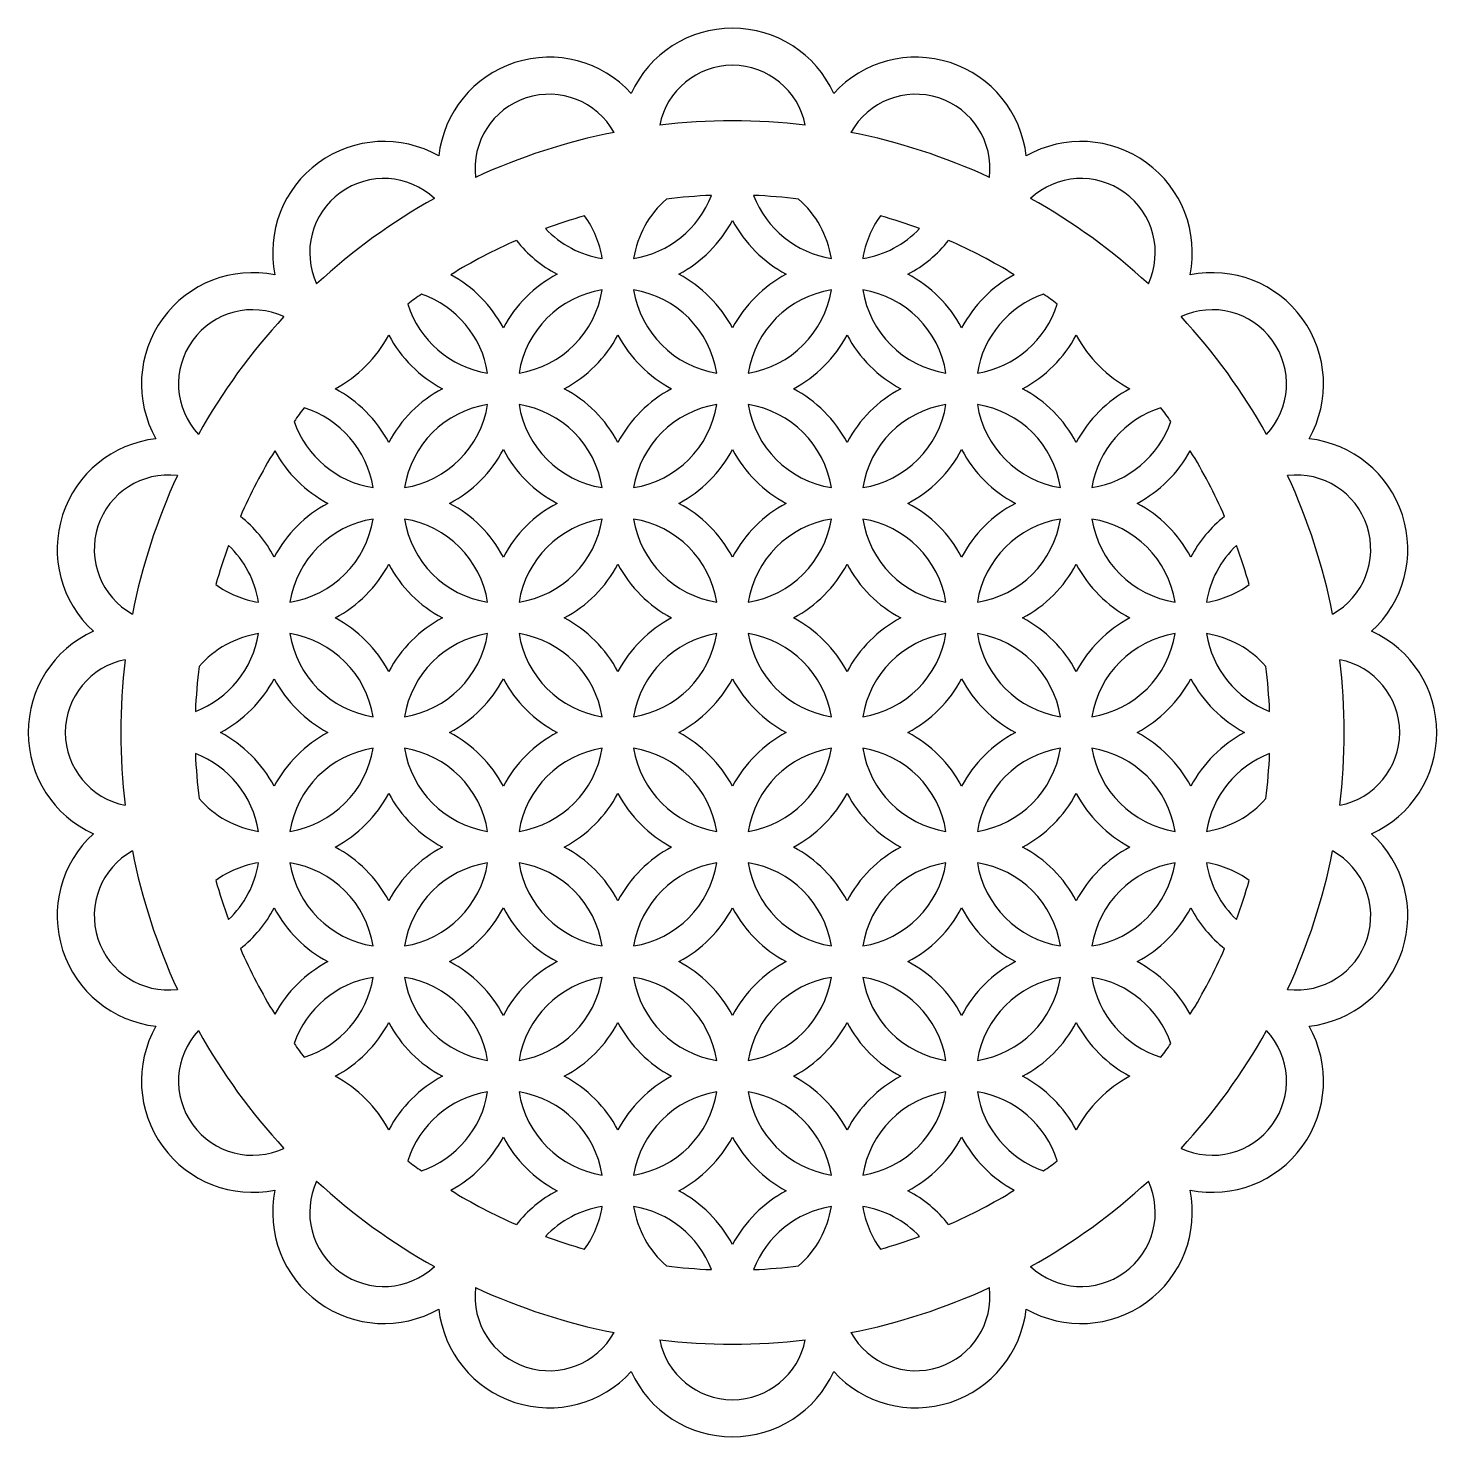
# Model space of a CAD drawing. Extents: x -965 to -452, y -371 to -143.
# Drawn here: x -673.2 to -597.2, y -369.4 to -293.4 of the extents above; entities that cross this region are included whole.
import ezdxf

# ---------------------------------------------------------------- set-up
doc = ezdxf.new("R2010")
doc.units = 0
doc.layers.get('0').update_dxf_attribs({"linetype": 'CONTINUOUS'})

msp = doc.modelspace()

# ---------------------------------------------------------------- linework, layer by layer
for centre, radius, start, end in [((-635.223139, -299.367689), 6, 24.455198, 155.544802), ((-645.111683, -300.93388), 6, 42.455198, 173.544802), ((-635.223139, -299.367689), 4, 11.034863, 168.965137), ((-625.334595, -300.93388), 6, 6.455198, 137.544802), ((-645.111683, -300.93388), 4, 29.034863, 186.965137), ((-625.334595, -300.93388), 4, 353.034863, 150.965137), ((-635.223139, -331.367689), 33, 83.167279, 96.832721), ((-635.223139, -331.367689), 33, 101.167279, 114.832721), ((-635.223139, -331.367689), 33, 65.167279, 78.832721), ((-654.032267, -305.479145), 6, 60.455198, 191.544802), ((-616.414011, -305.479145), 6, 348.455198, 119.544802), ((-654.032267, -305.479145), 4, 47.034863, 204.965137), ((-616.414011, -305.479145), 4, 335.034863, 132.965137), ((-641.404863, -300.459069), 5.4, 279.044199, 339.047719), ((-635.223139, -331.367689), 29, 92.250485, 97.068693), ((-629.041415, -300.459069), 5.4, 200.952281, 260.955801), ((-635.223139, -331.367689), 29, 82.931307, 87.749515), ((-635.223139, -331.367689), 33, 119.167279, 132.832721), ((-635.223139, -306.640793), 5.4, 131.366541, 170.955801), ((-635.223139, -306.640793), 5.4, 9.044199, 48.633459), ((-635.223139, -331.367689), 33, 47.167279, 60.832721), ((-635.223139, -331.367689), 29, 105.972198, 110.36938), ((-647.586587, -306.640793), 5.4, 9.044199, 35.731966), ((-641.404863, -300.459069), 7, 297.980975, 332.019025), ((-629.041415, -300.459069), 7, 207.980975, 242.019025), ((-622.859691, -306.640793), 5.4, 144.268034, 170.955801), ((-635.223139, -331.367689), 29, 69.63062, 74.027802), ((-641.404863, -300.459069), 5.4, 223.572146, 260.955801), ((-629.041415, -300.459069), 5.4, 279.044199, 316.427854), ((-635.223139, -331.367689), 29, 113.709658, 121.616685), ((-641.404863, -300.459069), 7, 218.48711, 242.019025), ((-629.041415, -300.459069), 7, 297.980975, 321.51289), ((-635.223139, -331.367689), 29, 58.383315, 66.290342), ((-661.111683, -312.55856), 6, 78.455198, 209.544802), ((-653.768311, -312.822517), 7, 27.980975, 61.47879), ((-641.404863, -312.822517), 7, 117.980975, 152.019025), ((-641.404863, -312.822517), 7, 27.980975, 62.019025), ((-629.041415, -312.822517), 7, 117.980975, 152.019025), ((-629.041415, -312.822517), 7, 27.980975, 62.019025), ((-616.677967, -312.822517), 7, 118.52121, 152.019025), ((-609.334595, -312.55856), 6, 330.455198, 101.544802), ((-635.223139, -331.367689), 29, 125.36228, 127.157904), ((-653.768311, -312.822517), 5.4, 9.044199, 70.960543), ((-647.586587, -306.640793), 5.4, 279.044199, 350.955801), ((-641.404863, -312.822517), 5.4, 99.044199, 170.955801), ((-635.223139, -306.640793), 5.4, 189.044199, 260.955801), ((-641.404863, -312.822517), 5.4, 9.044199, 80.955801), ((-635.223139, -306.640793), 5.4, 279.044199, 350.955801), ((-629.041415, -312.822517), 5.4, 99.044199, 170.955801), ((-622.859691, -306.640793), 5.4, 189.044199, 260.955801), ((-629.041415, -312.822517), 5.4, 9.044199, 80.955801), ((-616.677967, -312.822517), 5.4, 109.039457, 170.955801), ((-635.223139, -331.367689), 29, 52.842096, 54.63772), ((-661.111683, -312.55856), 4, 65.034863, 222.965137), ((-647.586587, -306.640793), 5.4, 197.398136, 260.955801), ((-622.859691, -306.640793), 5.4, 279.044199, 342.601864), ((-609.334595, -312.55856), 4, 317.034863, 114.965137), ((-635.223139, -331.367689), 33, 137.167279, 150.832721), ((-635.223139, -331.367689), 33, 29.167279, 42.832721), ((-659.950035, -306.640793), 7, 297.980975, 332.019025), ((-647.586587, -306.640793), 7, 207.980975, 242.019025), ((-647.586587, -306.640793), 7, 297.980975, 332.019025), ((-635.223139, -306.640793), 7, 207.980975, 242.019025), ((-635.223139, -306.640793), 7, 297.980975, 332.019025), ((-622.859691, -306.640793), 7, 207.980975, 242.019025), ((-622.859691, -306.640793), 7, 297.980975, 332.019025), ((-610.496243, -306.640793), 7, 207.980975, 242.019025), ((-659.950035, -319.004241), 7, 27.980975, 62.019025), ((-647.586587, -319.004241), 7, 117.980975, 152.019025), ((-647.586587, -319.004241), 7, 27.980975, 62.019025), ((-635.223139, -319.004241), 7, 117.980975, 152.019025), ((-635.223139, -319.004241), 7, 27.980975, 62.019025), ((-622.859691, -319.004241), 7, 117.980975, 152.019025), ((-622.859691, -319.004241), 7, 27.980975, 62.019025), ((-610.496243, -319.004241), 7, 117.980975, 152.019025), ((-635.223139, -331.367689), 29, 142.842096, 144.63772), ((-659.950035, -319.004241), 5.4, 9.044199, 72.601864), ((-647.586587, -319.004241), 5.4, 99.044199, 170.955801), ((-653.768311, -312.822517), 5.4, 279.044199, 350.955801), ((-647.586587, -319.004241), 5.4, 9.044199, 80.955801), ((-641.404863, -312.822517), 5.4, 189.044199, 260.955801), ((-635.223139, -319.004241), 5.4, 99.044199, 170.955801), ((-641.404863, -312.822517), 5.4, 279.044199, 350.955801), ((-635.223139, -319.004241), 5.4, 9.044199, 80.955801), ((-629.041415, -312.822517), 5.4, 189.044199, 260.955801), ((-622.859691, -319.004241), 5.4, 99.044199, 170.955801), ((-629.041415, -312.822517), 5.4, 279.044199, 350.955801), ((-616.677967, -312.822517), 5.4, 189.044199, 260.955801), ((-622.859691, -319.004241), 5.4, 9.044199, 80.955801), ((-610.496243, -319.004241), 5.4, 107.398136, 170.955801), ((-635.223139, -331.367689), 29, 35.36228, 37.157904), ((-653.768311, -312.822517), 5.4, 199.039457, 260.955801), ((-616.677967, -312.822517), 5.4, 279.044199, 340.960543), ((-665.656948, -321.479145), 6, 96.455198, 227.544802), ((-653.768311, -312.822517), 7, 297.980975, 332.019025), ((-641.404863, -312.822517), 7, 207.980975, 242.019025), ((-641.404863, -312.822517), 7, 297.980975, 332.019025), ((-629.041415, -312.822517), 7, 207.980975, 242.019025), ((-629.041415, -312.822517), 7, 297.980975, 332.019025), ((-616.677967, -312.822517), 7, 207.980975, 242.019025), ((-604.789331, -321.479145), 6, 312.455198, 83.544802), ((-635.223139, -331.367689), 29, 148.383315, 156.290342), ((-653.768311, -312.822517), 7, 208.52121, 242.019025), ((-616.677967, -312.822517), 7, 297.980975, 331.47879), ((-635.223139, -331.367689), 29, 23.709658, 31.616685), ((-665.656948, -321.479145), 4, 83.034863, 240.965137), ((-635.223139, -331.367689), 33, 155.167279, 168.832721), ((-604.789331, -321.479145), 4, 299.034863, 96.965137), ((-635.223139, -331.367689), 33, 11.167279, 24.832721), ((-653.768311, -325.185965), 7, 117.980975, 152.019025), ((-653.768311, -325.185965), 7, 27.980975, 62.019025), ((-641.404863, -325.185965), 7, 117.980975, 152.019025), ((-641.404863, -325.185965), 7, 27.980975, 62.019025), ((-629.041415, -325.185965), 7, 117.980975, 152.019025), ((-629.041415, -325.185965), 7, 27.980975, 62.019025), ((-616.677967, -325.185965), 7, 117.980975, 152.019025), ((-616.677967, -325.185965), 7, 27.980975, 62.019025), ((-666.131759, -325.185965), 7, 27.980975, 51.51289), ((-653.768311, -325.185965), 5.4, 99.044199, 170.955801), ((-659.950035, -319.004241), 5.4, 279.044199, 350.955801), ((-653.768311, -325.185965), 5.4, 9.044199, 80.955801), ((-647.586587, -319.004241), 5.4, 189.044199, 260.955801), ((-641.404863, -325.185965), 5.4, 99.044199, 170.955801), ((-647.586587, -319.004241), 5.4, 279.044199, 350.955801), ((-641.404863, -325.185965), 5.4, 9.044199, 80.955801), ((-635.223139, -319.004241), 5.4, 189.044199, 260.955801), ((-629.041415, -325.185965), 5.4, 99.044199, 170.955801), ((-635.223139, -319.004241), 5.4, 279.044199, 350.955801), ((-629.041415, -325.185965), 5.4, 9.044199, 80.955801), ((-622.859691, -319.004241), 5.4, 189.044199, 260.955801), ((-616.677967, -325.185965), 5.4, 99.044199, 170.955801), ((-622.859691, -319.004241), 5.4, 279.044199, 350.955801), ((-610.496243, -319.004241), 5.4, 189.044199, 260.955801), ((-616.677967, -325.185965), 5.4, 9.044199, 80.955801), ((-604.314519, -325.185965), 7, 128.48711, 152.019025), ((-635.223139, -331.367689), 29, 159.63062, 164.027802), ((-666.131759, -325.185965), 5.4, 9.044199, 46.427854), ((-604.314519, -325.185965), 5.4, 133.572146, 170.955801), ((-635.223139, -331.367689), 29, 15.972198, 20.36938), ((-659.950035, -319.004241), 7, 297.980975, 332.019025), ((-647.586587, -319.004241), 7, 207.980975, 242.019025), ((-647.586587, -319.004241), 7, 297.980975, 332.019025), ((-635.223139, -319.004241), 7, 207.980975, 242.019025), ((-635.223139, -319.004241), 7, 297.980975, 332.019025), ((-622.859691, -319.004241), 7, 207.980975, 242.019025), ((-622.859691, -319.004241), 7, 297.980975, 332.019025), ((-610.496243, -319.004241), 7, 207.980975, 242.019025), ((-659.950035, -319.004241), 5.4, 234.268034, 260.955801), ((-610.496243, -319.004241), 5.4, 279.044199, 305.731966), ((-659.950035, -331.367689), 7, 27.980975, 62.019025), ((-647.586587, -331.367689), 7, 117.980975, 152.019025), ((-647.586587, -331.367689), 7, 27.980975, 62.019025), ((-635.223139, -331.367689), 7, 117.980975, 152.019025), ((-635.223139, -331.367689), 7, 27.980975, 62.019025), ((-622.859691, -331.367689), 7, 117.980975, 152.019025), ((-622.859691, -331.367689), 7, 27.980975, 62.019025), ((-610.496243, -331.367689), 7, 117.980975, 152.019025), ((-667.223139, -331.367689), 6, 114.455198, 245.544802), ((-666.131759, -325.185965), 5.4, 290.952281, 350.955801), ((-659.950035, -331.367689), 5.4, 99.044199, 138.633459), ((-659.950035, -331.367689), 5.4, 9.044199, 80.955801), ((-653.768311, -325.185965), 5.4, 189.044199, 260.955801), ((-653.768311, -325.185965), 5.4, 279.044199, 350.955801), ((-647.586587, -331.367689), 5.4, 99.044199, 170.955801), ((-641.404863, -325.185965), 5.4, 189.044199, 260.955801), ((-647.586587, -331.367689), 5.4, 9.044199, 80.955801), ((-641.404863, -325.185965), 5.4, 279.044199, 350.955801), ((-635.223139, -331.367689), 5.4, 99.044199, 170.955801), ((-629.041415, -325.185965), 5.4, 189.044199, 260.955801), ((-635.223139, -331.367689), 5.4, 9.044199, 80.955801), ((-622.859691, -331.367689), 5.4, 99.044199, 170.955801), ((-629.041415, -325.185965), 5.4, 279.044199, 350.955801), ((-616.677967, -325.185965), 5.4, 189.044199, 260.955801), ((-622.859691, -331.367689), 5.4, 9.044199, 80.955801), ((-610.496243, -331.367689), 5.4, 99.044199, 170.955801), ((-616.677967, -325.185965), 5.4, 279.044199, 350.955801), ((-610.496243, -331.367689), 5.4, 41.366541, 80.955801), ((-604.314519, -325.185965), 5.4, 189.044199, 249.047719), ((-603.223139, -331.367689), 6, 294.455198, 65.544802), ((-667.223139, -331.367689), 4, 101.034863, 258.965137), ((-635.223139, -331.367689), 33, 173.167279, 186.832721), ((-635.223139, -331.367689), 33, 353.167279, 6.832721), ((-603.223139, -331.367689), 4, 281.034863, 78.965137), ((-635.223139, -331.367689), 29, 172.931307, 177.749515), ((-635.223139, -331.367689), 29, 2.250485, 7.068693), ((-666.131759, -325.185965), 7, 297.980975, 332.019025), ((-653.768311, -325.185965), 7, 207.980975, 242.019025), ((-653.768311, -325.185965), 7, 297.980975, 332.019025), ((-641.404863, -325.185965), 7, 207.980975, 242.019025), ((-641.404863, -325.185965), 7, 297.980975, 332.019025), ((-629.041415, -325.185965), 7, 207.980975, 242.019025), ((-629.041415, -325.185965), 7, 297.980975, 332.019025), ((-616.677967, -325.185965), 7, 207.980975, 242.019025), ((-616.677967, -325.185965), 7, 297.980975, 332.019025), ((-604.314519, -325.185965), 7, 207.980975, 242.019025), ((-666.131759, -337.549413), 7, 27.980975, 62.019025), ((-653.768311, -337.549413), 7, 117.980975, 152.019025), ((-653.768311, -337.549413), 7, 27.980975, 62.019025), ((-641.404863, -337.549413), 7, 117.980975, 152.019025), ((-641.404863, -337.549413), 7, 27.980975, 62.019025), ((-629.041415, -337.549413), 7, 117.980975, 152.019025), ((-629.041415, -337.549413), 7, 27.980975, 62.019025), ((-616.677967, -337.549413), 7, 117.980975, 152.019025), ((-616.677967, -337.549413), 7, 27.980975, 62.019025), ((-604.314519, -337.549413), 7, 117.980975, 152.019025), ((-666.131759, -337.549413), 5.4, 9.044199, 69.047719), ((-635.223139, -331.367689), 29, 182.250485, 187.068693), ((-659.950035, -331.367689), 5.4, 279.044199, 350.955801), ((-653.768311, -337.549413), 5.4, 99.044199, 170.955801), ((-647.586587, -331.367689), 5.4, 189.044199, 260.955801), ((-653.768311, -337.549413), 5.4, 9.044199, 80.955801), ((-647.586587, -331.367689), 5.4, 279.044199, 350.955801), ((-641.404863, -337.549413), 5.4, 99.044199, 170.955801), ((-635.223139, -331.367689), 5.4, 189.044199, 260.955801), ((-641.404863, -337.549413), 5.4, 9.044199, 80.955801), ((-635.223139, -331.367689), 5.4, 279.044199, 350.955801), ((-629.041415, -337.549413), 5.4, 99.044199, 170.955801), ((-622.859691, -331.367689), 5.4, 189.044199, 260.955801), ((-629.041415, -337.549413), 5.4, 9.044199, 80.955801), ((-622.859691, -331.367689), 5.4, 279.044199, 350.955801), ((-616.677967, -337.549413), 5.4, 99.044199, 170.955801), ((-610.496243, -331.367689), 5.4, 189.044199, 260.955801), ((-616.677967, -337.549413), 5.4, 9.044199, 80.955801), ((-604.314519, -337.549413), 5.4, 110.952281, 170.955801), ((-635.223139, -331.367689), 29, 352.931307, 357.749515), ((-659.950035, -331.367689), 5.4, 221.366541, 260.955801), ((-659.950035, -331.367689), 7, 297.980975, 332.019025), ((-647.586587, -331.367689), 7, 207.980975, 242.019025), ((-647.586587, -331.367689), 7, 297.980975, 332.019025), ((-635.223139, -331.367689), 7, 207.980975, 242.019025), ((-635.223139, -331.367689), 7, 297.980975, 332.019025), ((-622.859691, -331.367689), 7, 207.980975, 242.019025), ((-622.859691, -331.367689), 7, 297.980975, 332.019025), ((-610.496243, -331.367689), 7, 207.980975, 242.019025), ((-610.496243, -331.367689), 5.4, 279.044199, 318.633459), ((-665.656948, -341.256232), 6, 132.455198, 263.544802), ((-604.789331, -341.256232), 6, 276.455198, 47.544802), ((-665.656948, -341.256232), 4, 119.034863, 276.965137), ((-635.223139, -331.367689), 33, 191.167279, 204.832721), ((-659.950035, -343.731137), 7, 27.980975, 62.019025), ((-647.586587, -343.731137), 7, 117.980975, 152.019025), ((-647.586587, -343.731137), 7, 27.980975, 62.019025), ((-635.223139, -343.731137), 7, 117.980975, 152.019025), ((-635.223139, -343.731137), 7, 27.980975, 62.019025), ((-622.859691, -343.731137), 7, 117.980975, 152.019025), ((-622.859691, -343.731137), 7, 27.980975, 62.019025), ((-610.496243, -343.731137), 7, 117.980975, 152.019025), ((-604.789331, -341.256232), 4, 263.034863, 60.965137), ((-635.223139, -331.367689), 33, 335.167279, 348.832721), ((-659.950035, -343.731137), 5.4, 99.044199, 125.731966), ((-666.131759, -337.549413), 5.4, 313.572146, 350.955801), ((-659.950035, -343.731137), 5.4, 9.044199, 80.955801), ((-653.768311, -337.549413), 5.4, 189.044199, 260.955801), ((-653.768311, -337.549413), 5.4, 279.044199, 350.955801), ((-647.586587, -343.731137), 5.4, 99.044199, 170.955801), ((-647.586587, -343.731137), 5.4, 9.044199, 80.955801), ((-641.404863, -337.549413), 5.4, 189.044199, 260.955801), ((-635.223139, -343.731137), 5.4, 99.044199, 170.955801), ((-641.404863, -337.549413), 5.4, 279.044199, 350.955801), ((-635.223139, -343.731137), 5.4, 9.044199, 80.955801), ((-629.041415, -337.549413), 5.4, 189.044199, 260.955801), ((-622.859691, -343.731137), 5.4, 99.044199, 170.955801), ((-629.041415, -337.549413), 5.4, 279.044199, 350.955801), ((-616.677967, -337.549413), 5.4, 189.044199, 260.955801), ((-622.859691, -343.731137), 5.4, 9.044199, 80.955801), ((-610.496243, -343.731137), 5.4, 99.044199, 170.955801), ((-616.677967, -337.549413), 5.4, 279.044199, 350.955801), ((-604.314519, -337.549413), 5.4, 189.044199, 226.427854), ((-610.496243, -343.731137), 5.4, 54.268034, 80.955801), ((-635.223139, -331.367689), 29, 195.972198, 200.36938), ((-635.223139, -331.367689), 29, 339.63062, 344.027802), ((-666.131759, -337.549413), 7, 308.48711, 332.019025), ((-653.768311, -337.549413), 7, 207.980975, 242.019025), ((-653.768311, -337.549413), 7, 297.980975, 332.019025), ((-641.404863, -337.549413), 7, 207.980975, 242.019025), ((-641.404863, -337.549413), 7, 297.980975, 332.019025), ((-629.041415, -337.549413), 7, 207.980975, 242.019025), ((-629.041415, -337.549413), 7, 297.980975, 332.019025), ((-616.677967, -337.549413), 7, 207.980975, 242.019025), ((-616.677967, -337.549413), 7, 297.980975, 332.019025), ((-604.314519, -337.549413), 7, 207.980975, 231.51289), ((-635.223139, -331.367689), 29, 203.709658, 211.616685), ((-635.223139, -331.367689), 29, 328.383315, 336.290342), ((-653.768311, -349.912861), 7, 117.980975, 151.47879), ((-653.768311, -349.912861), 7, 27.980975, 62.019025), ((-641.404863, -349.912861), 7, 117.980975, 152.019025), ((-641.404863, -349.912861), 7, 27.980975, 62.019025), ((-629.041415, -349.912861), 7, 117.980975, 152.019025), ((-629.041415, -349.912861), 7, 27.980975, 62.019025), ((-616.677967, -349.912861), 7, 117.980975, 152.019025), ((-616.677967, -349.912861), 7, 28.52121, 62.019025), ((-653.768311, -349.912861), 5.4, 99.044199, 160.960543), ((-659.950035, -343.731137), 5.4, 287.398136, 350.955801), ((-647.586587, -343.731137), 5.4, 189.044199, 260.955801), ((-653.768311, -349.912861), 5.4, 9.044199, 80.955801), ((-647.586587, -343.731137), 5.4, 279.044199, 350.955801), ((-641.404863, -349.912861), 5.4, 99.044199, 170.955801), ((-635.223139, -343.731137), 5.4, 189.044199, 260.955801), ((-641.404863, -349.912861), 5.4, 9.044199, 80.955801), ((-635.223139, -343.731137), 5.4, 279.044199, 350.955801), ((-629.041415, -349.912861), 5.4, 99.044199, 170.955801), ((-622.859691, -343.731137), 5.4, 189.044199, 260.955801), ((-629.041415, -349.912861), 5.4, 9.044199, 80.955801), ((-616.677967, -349.912861), 5.4, 99.044199, 170.955801), ((-622.859691, -343.731137), 5.4, 279.044199, 350.955801), ((-610.496243, -343.731137), 5.4, 189.044199, 252.601864), ((-616.677967, -349.912861), 5.4, 19.039457, 80.955801), ((-661.111683, -350.176817), 6, 150.455198, 281.544802), ((-659.950035, -343.731137), 7, 297.980975, 332.019025), ((-647.586587, -343.731137), 7, 207.980975, 242.019025), ((-647.586587, -343.731137), 7, 297.980975, 332.019025), ((-635.223139, -343.731137), 7, 207.980975, 242.019025), ((-635.223139, -343.731137), 7, 297.980975, 332.019025), ((-622.859691, -343.731137), 7, 207.980975, 242.019025), ((-622.859691, -343.731137), 7, 297.980975, 332.019025), ((-610.496243, -343.731137), 7, 207.980975, 242.019025), ((-609.334595, -350.176817), 6, 258.455198, 29.544802), ((-661.111683, -350.176817), 4, 137.034863, 294.965137), ((-635.223139, -331.367689), 33, 209.167279, 222.832721), ((-635.223139, -331.367689), 33, 317.167279, 330.832721), ((-609.334595, -350.176817), 4, 245.034863, 42.965137), ((-635.223139, -331.367689), 29, 215.36228, 217.157904), ((-635.223139, -331.367689), 29, 322.842096, 324.63772), ((-659.950035, -356.094585), 7, 27.980975, 62.019025), ((-647.586587, -356.094585), 7, 117.980975, 152.019025), ((-647.586587, -356.094585), 7, 27.980975, 62.019025), ((-635.223139, -356.094585), 7, 117.980975, 152.019025), ((-635.223139, -356.094585), 7, 27.980975, 62.019025), ((-622.859691, -356.094585), 7, 117.980975, 152.019025), ((-622.859691, -356.094585), 7, 27.980975, 62.019025), ((-610.496243, -356.094585), 7, 117.980975, 152.019025), ((-647.586587, -356.094585), 5.4, 99.044199, 162.601864), ((-653.768311, -349.912861), 5.4, 289.039457, 350.955801), ((-647.586587, -356.094585), 5.4, 9.044199, 80.955801), ((-641.404863, -349.912861), 5.4, 189.044199, 260.955801), ((-635.223139, -356.094585), 5.4, 99.044199, 170.955801), ((-641.404863, -349.912861), 5.4, 279.044199, 350.955801), ((-635.223139, -356.094585), 5.4, 9.044199, 80.955801), ((-629.041415, -349.912861), 5.4, 189.044199, 260.955801), ((-622.859691, -356.094585), 5.4, 99.044199, 170.955801), ((-629.041415, -349.912861), 5.4, 279.044199, 350.955801), ((-622.859691, -356.094585), 5.4, 17.398136, 80.955801), ((-616.677967, -349.912861), 5.4, 189.044199, 250.960543), ((-653.768311, -349.912861), 7, 298.52121, 332.019025), ((-641.404863, -349.912861), 7, 207.980975, 242.019025), ((-641.404863, -349.912861), 7, 297.980975, 332.019025), ((-629.041415, -349.912861), 7, 207.980975, 242.019025), ((-629.041415, -349.912861), 7, 297.980975, 332.019025), ((-616.677967, -349.912861), 7, 207.980975, 241.47879), ((-635.223139, -331.367689), 29, 232.842096, 234.63772), ((-635.223139, -331.367689), 29, 305.36228, 307.157904), ((-654.032267, -357.256232), 4, 155.034863, 312.965137), ((-635.223139, -331.367689), 33, 227.167279, 240.832721), ((-616.414011, -357.256232), 4, 227.034863, 24.965137), ((-635.223139, -331.367689), 33, 299.167279, 312.832721), ((-654.032267, -357.256232), 6, 168.455198, 299.544802), ((-635.223139, -331.367689), 29, 238.383315, 246.290342), ((-641.404863, -362.276309), 7, 117.980975, 141.51289), ((-641.404863, -362.276309), 7, 27.980975, 62.019025), ((-629.041415, -362.276309), 7, 117.980975, 152.019025), ((-629.041415, -362.276309), 7, 38.48711, 62.019025), ((-635.223139, -331.367689), 29, 293.709658, 301.616685), ((-616.414011, -357.256232), 6, 240.455198, 11.544802), ((-641.404863, -362.276309), 5.4, 99.044199, 136.427854), ((-647.586587, -356.094585), 5.4, 324.268034, 350.955801), ((-635.223139, -356.094585), 5.4, 189.044199, 228.633459), ((-641.404863, -362.276309), 5.4, 20.952281, 80.955801), ((-629.041415, -362.276309), 5.4, 99.044199, 159.047719), ((-635.223139, -356.094585), 5.4, 311.366541, 350.955801), ((-622.859691, -356.094585), 5.4, 189.044199, 215.731966), ((-629.041415, -362.276309), 5.4, 43.572146, 80.955801), ((-635.223139, -331.367689), 29, 249.63062, 254.027802), ((-635.223139, -331.367689), 29, 285.972198, 290.36938), ((-635.223139, -331.367689), 29, 262.931307, 267.749515), ((-635.223139, -331.367689), 29, 272.250485, 277.068693), ((-645.111683, -361.801497), 4, 173.034863, 330.965137), ((-635.223139, -331.367689), 33, 245.167279, 258.832721), ((-625.334595, -361.801497), 4, 209.034863, 6.965137), ((-635.223139, -331.367689), 33, 281.167279, 294.832721), ((-645.111683, -361.801497), 6, 186.455198, 317.544802), ((-625.334595, -361.801497), 6, 222.455198, 353.544802), ((-635.223139, -363.367689), 4, 191.034863, 348.965137), ((-635.223139, -331.367689), 33, 263.167279, 276.832721), ((-635.223139, -363.367689), 6, 204.455198, 335.544802)]:
    msp.add_arc(centre, radius, start, end)

doc.saveas('drawing.dxf')
